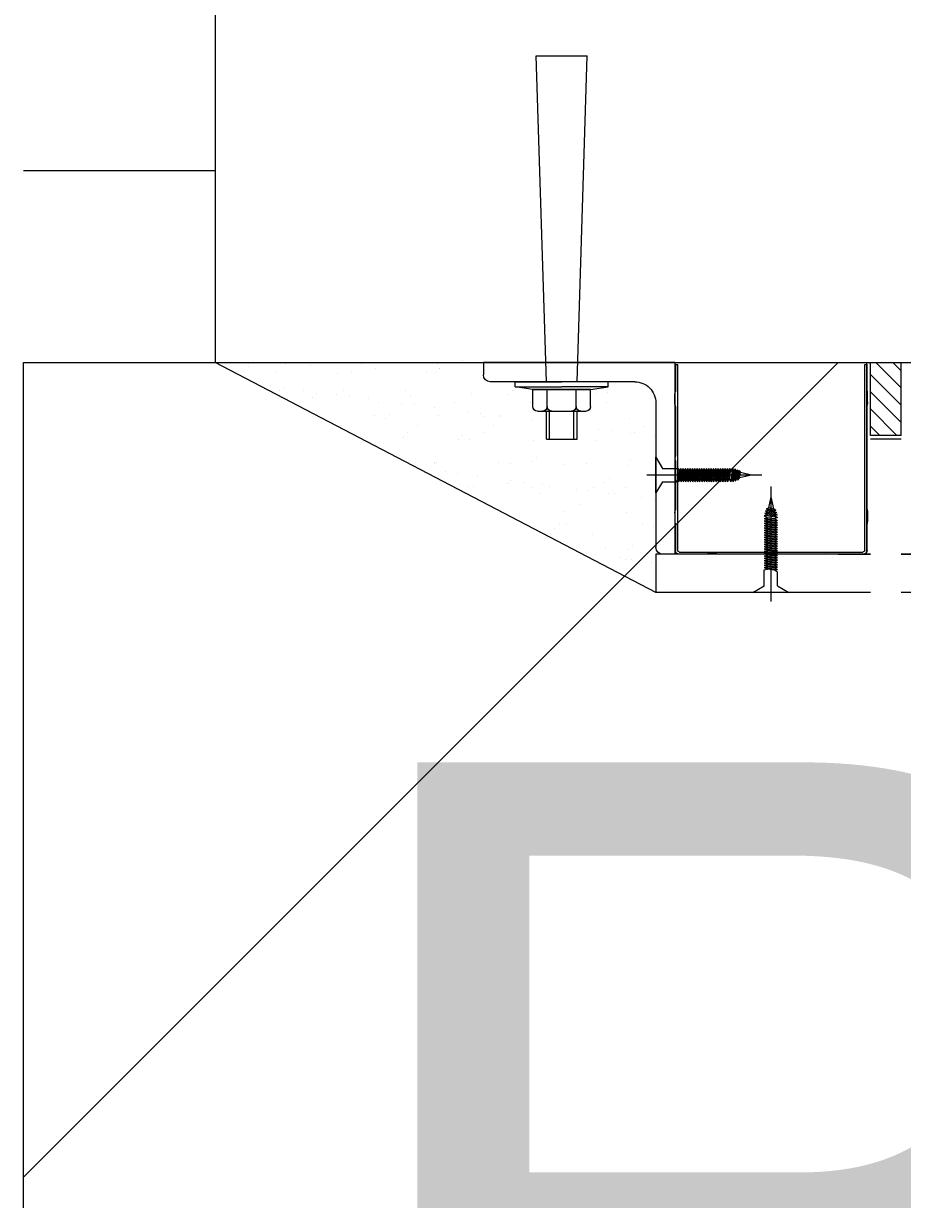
# Model space of a CAD drawing. Header units: inches. Extents: x -21163 to 11874, y -14995 to 6550.
# Drawn here: x -5645.6 to -5588.2, y -2043.4 to -1966.7 of the extents above; entities that cross this region are included whole.
import ezdxf

# ---------------------------------------------------------------- set-up
doc = ezdxf.new("R2010")
doc.units = ezdxf.units.IN
doc.header["$MEASUREMENT"] = 0
doc.linetypes.add('CENTER', pattern=[20, 15, -1.7, 1.6, -1.7])
doc.layers.get('0').update_dxf_attribs({"color": 8})
doc.layers.add('doors_windows', color=8, linetype='Continuous', lineweight=5)
doc.layers.add('Wall2', color=8, linetype='Continuous', lineweight=5)
doc.layers.add('TAGS', color=7, linetype='Continuous')
doc.styles.get("Standard").update_dxf_attribs({"font": 'arial.ttf'})

# ---------------------------------------------------------------- blocks, each defined once
blk = doc.blocks.new('dsgdf')
at = {"color": 0, "lineweight": 0}
for p, q in [((152190.453, 48329.047), (152161.703, 48314.047)), ((152190.453, 48326.547), (152190.453, 48329.047)), ((152188.057, 48326.782), (152188.057, 48326.782)), ((152188.458, 48326.887), (152188.458, 48326.887)), ((152188.884, 48326.891), (152188.884, 48326.891)), ((152190.174, 48327.06), (152190.174, 48327.06)), ((152185.901, 48326.498), (152185.901, 48326.498)), ((152186.508, 48326.569), (152186.508, 48326.569)), ((152187.177, 48326.142), (152187.177, 48326.142)), ((152188.638, 48326.255), (152188.638, 48326.255)), ((152188.931, 48325.987), (152188.931, 48325.987)), ((152191.735, 48324.66), (152191.735, 48326.297)), ((152191.881, 48326.297), (152191.881, 48314.172)), ((152192.208, 48326.547), (152191.985, 48326.547)), ((152193.622, 48326.547), (152191.985, 48326.547)), ((152191.985, 48326.402), (152203.985, 48326.402)), ((152193.818, 48326.516), (152193.622, 48326.547)), ((152194.443, 48326.516), (152193.818, 48326.516)), ((152194.443, 48326.516), (152194.639, 48326.547)), ((152197.788, 48326.547), (152194.639, 48326.547)), ((152197.985, 48326.516), (152197.788, 48326.547)), ((152198.181, 48326.547), (152197.985, 48326.516)), ((152201.33, 48326.547), (152198.181, 48326.547)), ((152201.526, 48326.516), (152201.33, 48326.547)), ((152201.526, 48326.516), (152202.151, 48326.516)), ((152202.151, 48326.516), (152202.348, 48326.547)), ((152202.178, 48326.516), (152202.374, 48326.547)), ((152203.985, 48326.547), (152202.348, 48326.547)), ((152202.374, 48326.547), (152204.011, 48326.547)), ((152203.703, 48326.547), (152204.453, 48326.547)), ((152203.787, 48326.547), (152203.985, 48326.547)), ((152204.089, 48326.297), (152204.089, 48314.172)), ((152204.235, 48326.297), (152204.235, 48324.535)), ((152206.453, 48326.547), (152207.473, 48326.547)), ((152186.317, 48325.244), (152186.317, 48325.244)), ((152183.866, 48324.861), (152183.866, 48324.861)), ((152184.159, 48324.593), (152184.159, 48324.593)), ((152184.644, 48324.598), (152184.644, 48324.598)), ((152189.587, 48324.607), (152189.587, 48324.607)), ((152190.312, 48324.721), (152190.312, 48324.721)), ((152191.703, 48324.464), (152191.735, 48324.66)), ((152191.703, 48323.839), (152191.703, 48324.464)), ((152204.266, 48324.339), (152204.235, 48324.535)), ((152184.403, 48323.775), (152184.403, 48323.775)), ((152188.558, 48323.828), (152188.558, 48323.828)), ((152191.703, 48323.839), (152191.735, 48323.643)), ((152204.266, 48323.714), (152204.235, 48323.518)), ((152204.266, 48323.714), (152204.266, 48324.339)), ((152179.386, 48323.2), (152179.386, 48323.2)), ((152180.115, 48323.62), (152180.115, 48323.62)), ((152185.54, 48323.328), (152185.54, 48323.328)), ((152190.347, 48322.973), (152190.347, 48322.973)), ((152191.735, 48320.494), (152191.735, 48323.643)), ((152204.235, 48323.518), (152204.235, 48320.369)), ((152178.201, 48322.151), (152178.201, 48322.151)), ((152178.572, 48322.149), (152178.572, 48322.149)), ((152182.356, 48322.204), (152182.356, 48322.204)), ((152182.846, 48322.585), (152182.846, 48322.585)), ((152183.516, 48322.158), (152183.516, 48322.158)), ((152185.248, 48322.302), (152185.248, 48322.302)), ((152186.074, 48322.41), (152186.074, 48322.41)), ((152186.417, 48322.185), (152186.417, 48322.185)), ((152187.365, 48322.58), (152187.365, 48322.58)), ((152187.79, 48322.594), (152187.79, 48322.594)), ((152188.459, 48322.167), (152188.459, 48322.167)), ((152189.521, 48322.864), (152189.521, 48322.864)), ((152178.818, 48321.455), (152178.818, 48321.455)), ((152180.767, 48321.934), (152180.767, 48321.934)), ((152180.975, 48321.739), (152180.975, 48321.739)), ((152181.801, 48321.848), (152181.801, 48321.848)), ((152183.092, 48322.018), (152183.092, 48322.018)), ((152187.12, 48321.88), (152187.12, 48321.88)), ((152187.412, 48321.612), (152187.412, 48321.612)), ((152176.701, 48321.176), (152176.701, 48321.176)), ((152177.528, 48321.285), (152177.528, 48321.285)), ((152180.982, 48320.614), (152180.982, 48320.614)), ((152184.503, 48320.716), (152184.503, 48320.716)), ((152185.926, 48320.623), (152185.926, 48320.623)), ((152188.658, 48320.769), (152188.658, 48320.769)), ((152175.995, 48320.541), (152175.995, 48320.541)), ((152176.038, 48320.605), (152176.038, 48320.605)), ((152176.154, 48320.581), (152176.154, 48320.581)), ((152180.215, 48320.561), (152180.215, 48320.561)), ((152182.348, 48320.487), (152182.348, 48320.487)), ((152182.64, 48320.218), (152182.64, 48320.218)), ((152188.793, 48320.346), (152188.793, 48320.346)), ((152191.703, 48320.297), (152191.735, 48320.494)), ((152191.735, 48320.101), (152191.703, 48320.297)), ((152191.735, 48316.952), (152191.735, 48320.101)), ((152204.235, 48320.369), (152204.235, 48316.827)), ((152177.575, 48319.093), (152177.575, 48319.093)), ((152178.301, 48319.092), (152178.301, 48319.092)), ((152182.456, 48319.145), (152182.456, 48319.145)), ((152186.517, 48319.126), (152186.517, 48319.126)), ((152174.013, 48318.938), (152174.013, 48318.938)), ((152174.241, 48318.591), (152174.241, 48318.591)), ((152177.868, 48318.825), (152177.868, 48318.825)), ((152179.185, 48318.6), (152179.185, 48318.6)), ((152186.711, 48318.384), (152186.711, 48318.384)), ((152187.538, 48318.493), (152187.538, 48318.493)), ((152188.828, 48318.663), (152188.828, 48318.663)), ((152189.072, 48318.618), (152189.072, 48318.618)), ((152190.374, 48318.898), (152190.374, 48318.898)), ((152204.453, 48318.797), (152204.453, 48314.047)), ((152204.453, 48318.189), (152205.062, 48318.797)), ((152204.453, 48317.066), (152206.185, 48318.797)), ((152206.453, 48318.797), (152206.453, 48314.047)), ((152169.967, 48318.156), (152169.967, 48318.156)), ((152172.803, 48317.7), (152172.803, 48317.7)), ((152174.91, 48318.165), (152174.91, 48318.165)), ((152179.249, 48317.56), (152179.249, 48317.56)), ((152179.854, 48318.174), (152179.854, 48318.174)), ((152182.438, 48317.821), (152182.438, 48317.821)), ((152188.758, 48317.71), (152188.758, 48317.71)), ((152189.741, 48318.192), (152189.741, 48318.192)), ((152204.453, 48315.944), (152206.453, 48317.944)), ((152172.099, 48317.469), (152172.099, 48317.469)), ((152173.096, 48317.432), (152173.096, 48317.432)), ((152174.718, 48316.805), (152174.718, 48316.805)), ((152176.009, 48316.975), (152176.009, 48316.975)), ((152176.254, 48317.522), (152176.254, 48317.522)), ((152178.165, 48317.259), (152178.165, 48317.259)), ((152178.991, 48317.368), (152178.991, 48317.368)), ((152180.282, 48317.538), (152180.282, 48317.538)), ((152180.315, 48317.503), (152180.315, 48317.503)), ((152191.703, 48316.756), (152191.735, 48316.952)), ((152204.266, 48316.631), (152204.235, 48316.827)), ((152204.453, 48314.821), (152206.453, 48316.821)), ((152167.433, 48316.612), (152167.433, 48316.612)), ((152168.031, 48316.307), (152168.031, 48316.307)), ((152168.323, 48316.039), (152168.323, 48316.039)), ((152169.619, 48316.134), (152169.619, 48316.134)), ((152170.445, 48316.242), (152170.445, 48316.242)), ((152171.736, 48316.412), (152171.736, 48316.412)), ((152172.377, 48316.621), (152172.377, 48316.621)), ((152173.892, 48316.696), (152173.892, 48316.696)), ((152174.477, 48316.166), (152174.477, 48316.166)), ((152177.32, 48316.63), (152177.32, 48316.63)), ((152178.401, 48316.034), (152178.401, 48316.034)), ((152180.829, 48316.112), (152180.829, 48316.112)), ((152182.264, 48316.639), (152182.264, 48316.639)), ((152186.617, 48316.067), (152186.617, 48316.067)), ((152187.208, 48316.648), (152187.208, 48316.648)), ((152191.703, 48316.756), (152191.703, 48316.131)), ((152191.703, 48316.131), (152191.735, 48315.934)), ((152204.266, 48316.006), (152204.235, 48315.809)), ((152204.266, 48316.631), (152204.266, 48316.006)), ((152165.346, 48315.571), (152165.346, 48315.571)), ((152165.897, 48315.846), (152165.897, 48315.846)), ((152166.172, 48315.68), (152166.172, 48315.68)), ((152167.462, 48315.85), (152167.462, 48315.85)), ((152170.052, 48315.899), (152170.052, 48315.899)), ((152174.113, 48315.879), (152174.113, 48315.879)), ((152181.122, 48315.844), (152181.122, 48315.844)), ((152187.275, 48315.971), (152187.275, 48315.971)), ((152191.735, 48314.172), (152191.735, 48315.934)), ((152191.735, 48315.289), (152191.735, 48314.172)), ((152204.235, 48315.809), (152204.235, 48314.172)), ((152204.802, 48314.047), (152206.453, 48315.699)), ((152163.551, 48314.645), (152163.551, 48314.645)), ((152165.636, 48314.598), (152165.636, 48314.598)), ((152169.705, 48314.773), (152169.705, 48314.773)), ((152170.579, 48314.607), (152170.579, 48314.607)), ((152175.523, 48314.616), (152175.523, 48314.616)), ((152176.057, 48314.718), (152176.057, 48314.718)), ((152205.925, 48314.047), (152206.453, 48314.576)), ((152161.703, 48281.547), (152161.703, 48314.047)), ((152161.703, 48314.047), (152256.703, 48314.047)), ((152163.85, 48314.275), (152163.85, 48314.275)), ((152166.305, 48314.172), (152166.305, 48314.172)), ((152167.911, 48314.256), (152167.911, 48314.256)), ((152171.249, 48314.181), (152171.249, 48314.181)), ((152172.199, 48314.41), (152172.199, 48314.41)), ((152176.192, 48314.19), (152176.192, 48314.19)), ((152176.349, 48314.45), (152176.349, 48314.45)), ((152176.354, 48314.463), (152176.354, 48314.463)), ((152191.735, 48314.172), (152191.881, 48314.172)), ((152204.089, 48314.172), (152204.235, 48314.172)), ((152161.703, 48301.547), (152149.203, 48301.547))]:
    blk.add_line(p, q, dxfattribs=at)
at = {"color": 0}
for p, q in [((152204.453, 48329.047), (152190.453, 48329.047)), ((152220.453, 48329.047), (152206.453, 48329.047)), ((152204.453, 48326.547), (152190.453, 48326.547)), ((152204.203, 48314.047), (152204.203, 48326.422)), ((152220.453, 48326.547), (152206.453, 48326.547)), ((152206.453, 48319.047), (152204.453, 48319.047)), ((152206.453, 48318.797), (152204.453, 48318.797)), ((152161.703, 48314.047), (152256.703, 48314.047)), ((152177.825, 48313.887), (152177.825, 48313.887))]:
    blk.add_line(p, q, dxfattribs=at)
at = {"color": 0, "lineweight": 0, "ltscale": 0.05}
for p, q in [((152196.794, 48329.047), (152197.524, 48328.61)), ((152199.129, 48329.047), (152196.794, 48329.047)), ((152198.4, 48328.61), (152199.129, 48329.047)), ((152197.524, 48328.61), (152197.524, 48327.558)), ((152198.4, 48328.61), (152198.4, 48327.707)), ((152197.524, 48327.558), (152197.733, 48327.522)), ((152198.4, 48327.555), (152197.524, 48327.406)), ((152197.524, 48327.406), (152197.733, 48327.522)), ((152198.191, 48327.591), (152197.733, 48327.522)), ((152198.4, 48327.707), (152198.191, 48327.591)), ((152198.4, 48327.555), (152198.191, 48327.591)), ((152198.4, 48327.555), (152198.191, 48327.439)), ((152197.524, 48327.406), (152197.733, 48327.37)), ((152198.4, 48327.403), (152197.524, 48327.253)), ((152197.524, 48327.253), (152197.733, 48327.37)), ((152197.524, 48327.253), (152197.733, 48327.218)), ((152198.4, 48327.251), (152197.524, 48327.101)), ((152197.524, 48327.101), (152197.733, 48327.218)), ((152197.524, 48327.101), (152197.733, 48327.065)), ((152198.4, 48327.099), (152197.524, 48326.949)), ((152197.524, 48326.949), (152197.733, 48327.065)), ((152197.524, 48326.949), (152197.733, 48326.913)), ((152198.4, 48326.946), (152197.524, 48326.797)), ((152197.524, 48326.797), (152197.733, 48326.913)), ((152197.524, 48326.797), (152197.733, 48326.761)), ((152198.4, 48326.794), (152197.524, 48326.645)), ((152197.524, 48326.645), (152197.733, 48326.761)), ((152198.191, 48327.439), (152197.733, 48327.37)), ((152198.191, 48327.287), (152197.733, 48327.218)), ((152198.191, 48327.134), (152197.733, 48327.065)), ((152198.191, 48326.982), (152197.733, 48326.913)), ((152198.191, 48326.83), (152197.733, 48326.761)), ((152198.4, 48327.403), (152198.191, 48327.439)), ((152198.4, 48327.403), (152198.191, 48327.287)), ((152198.4, 48327.251), (152198.191, 48327.287)), ((152198.4, 48327.251), (152198.191, 48327.134)), ((152198.4, 48327.099), (152198.191, 48327.134)), ((152198.4, 48327.099), (152198.191, 48326.982)), ((152198.4, 48326.946), (152198.191, 48326.982)), ((152198.4, 48326.946), (152198.191, 48326.83)), ((152198.4, 48326.794), (152198.191, 48326.83)), ((152198.4, 48326.794), (152198.191, 48326.678)), ((152197.524, 48326.645), (152197.733, 48326.609)), ((152198.4, 48326.642), (152197.524, 48326.493)), ((152197.524, 48326.493), (152197.733, 48326.609)), ((152197.524, 48326.493), (152197.733, 48326.457)), ((152198.4, 48326.49), (152197.524, 48326.34)), ((152197.524, 48326.34), (152197.733, 48326.457)), ((152197.524, 48326.34), (152197.733, 48326.305)), ((152198.4, 48326.338), (152197.524, 48326.188)), ((152197.524, 48326.188), (152197.733, 48326.305)), ((152197.524, 48326.188), (152197.733, 48326.152)), ((152198.4, 48326.186), (152197.524, 48326.036)), ((152197.524, 48326.036), (152197.733, 48326.152)), ((152197.524, 48326.036), (152197.733, 48326)), ((152198.4, 48326.033), (152197.524, 48325.884)), ((152197.524, 48325.884), (152197.733, 48326)), ((152198.191, 48326.678), (152197.733, 48326.609)), ((152198.191, 48326.526), (152197.733, 48326.457)), ((152198.191, 48326.374), (152197.733, 48326.305)), ((152198.191, 48326.221), (152197.733, 48326.152)), ((152198.191, 48326.069), (152197.733, 48326)), ((152198.4, 48326.642), (152198.191, 48326.678)), ((152198.4, 48326.642), (152198.191, 48326.526)), ((152198.4, 48326.49), (152198.191, 48326.526)), ((152198.4, 48326.49), (152198.191, 48326.374)), ((152198.4, 48326.338), (152198.191, 48326.374)), ((152198.4, 48326.338), (152198.191, 48326.221)), ((152198.4, 48326.186), (152198.191, 48326.221)), ((152198.4, 48326.186), (152198.191, 48326.069)), ((152198.4, 48326.033), (152198.191, 48326.069)), ((152198.4, 48326.033), (152198.191, 48325.917)), ((152197.524, 48325.884), (152197.733, 48325.848)), ((152198.4, 48325.881), (152197.524, 48325.732)), ((152197.524, 48325.732), (152197.733, 48325.848)), ((152197.524, 48325.732), (152197.733, 48325.696)), ((152198.4, 48325.729), (152197.524, 48325.58)), ((152197.524, 48325.58), (152197.733, 48325.696)), ((152197.524, 48325.58), (152197.733, 48325.544)), ((152198.4, 48325.577), (152197.524, 48325.427)), ((152197.524, 48325.427), (152197.733, 48325.544)), ((152197.524, 48325.427), (152197.733, 48325.392)), ((152198.4, 48325.425), (152197.524, 48325.275)), ((152197.524, 48325.275), (152197.733, 48325.392)), ((152197.524, 48325.275), (152197.733, 48325.239)), ((152198.4, 48325.273), (152197.524, 48325.123)), ((152197.524, 48325.123), (152197.733, 48325.239)), ((152198.191, 48325.917), (152197.733, 48325.848)), ((152198.191, 48325.765), (152197.733, 48325.696)), ((152198.191, 48325.613), (152197.733, 48325.544)), ((152198.191, 48325.461), (152197.733, 48325.392)), ((152198.191, 48325.308), (152197.733, 48325.239)), ((152198.4, 48325.881), (152198.191, 48325.917)), ((152198.4, 48325.881), (152198.191, 48325.765)), ((152198.4, 48325.729), (152198.191, 48325.765)), ((152198.4, 48325.729), (152198.191, 48325.613)), ((152198.4, 48325.577), (152198.191, 48325.613)), ((152198.4, 48325.577), (152198.191, 48325.461)), ((152198.4, 48325.425), (152198.191, 48325.461)), ((152198.4, 48325.425), (152198.191, 48325.308)), ((152198.4, 48325.273), (152198.191, 48325.308)), ((152198.4, 48325.273), (152198.191, 48325.156)), ((152197.524, 48325.123), (152197.733, 48325.087)), ((152198.4, 48325.12), (152197.524, 48324.971)), ((152197.524, 48324.971), (152197.733, 48325.087)), ((152197.524, 48324.971), (152197.733, 48324.935)), ((152198.4, 48324.968), (152197.524, 48324.819)), ((152197.524, 48324.819), (152197.733, 48324.935)), ((152197.524, 48324.819), (152197.733, 48324.783)), ((152198.4, 48324.816), (152197.524, 48324.667)), ((152197.524, 48324.667), (152197.733, 48324.783)), ((152197.524, 48324.667), (152197.733, 48324.631)), ((152198.4, 48324.664), (152197.524, 48324.514)), ((152197.524, 48324.514), (152197.733, 48324.631)), ((152197.524, 48324.514), (152197.733, 48324.479)), ((152198.4, 48324.512), (152197.524, 48324.362)), ((152197.524, 48324.362), (152197.733, 48324.479)), ((152198.191, 48325.156), (152197.733, 48325.087)), ((152198.191, 48325.004), (152197.733, 48324.935)), ((152198.191, 48324.852), (152197.733, 48324.783)), ((152198.191, 48324.852), (152197.733, 48324.783)), ((152198.191, 48324.7), (152197.733, 48324.631)), ((152198.191, 48324.548), (152197.733, 48324.479)), ((152198.4, 48325.12), (152198.191, 48325.156)), ((152198.4, 48325.12), (152198.191, 48325.004)), ((152198.4, 48324.968), (152198.191, 48325.004)), ((152198.4, 48324.968), (152198.191, 48324.852)), ((152198.4, 48324.816), (152198.191, 48324.852)), ((152198.4, 48324.816), (152198.191, 48324.7)), ((152198.4, 48324.664), (152198.191, 48324.7)), ((152198.4, 48324.664), (152198.191, 48324.548)), ((152198.4, 48324.512), (152198.191, 48324.548)), ((152198.4, 48324.512), (152198.191, 48324.395)), ((152197.524, 48324.362), (152197.733, 48324.326)), ((152198.4, 48324.36), (152197.524, 48324.21)), ((152197.524, 48324.21), (152197.733, 48324.326)), ((152197.524, 48324.21), (152197.733, 48324.174)), ((152197.524, 48324.013), (152197.733, 48324.174)), ((152198.4, 48324.162), (152197.524, 48324.013)), ((152197.524, 48324.013), (152197.733, 48323.977)), ((152198.4, 48324.01), (152197.561, 48323.867)), ((152197.561, 48323.867), (152197.733, 48323.977)), ((152197.561, 48323.867), (152197.733, 48323.825)), ((152198.357, 48323.85), (152197.615, 48323.722)), ((152197.615, 48323.722), (152197.733, 48323.825)), ((152197.615, 48323.722), (152197.779, 48323.679)), ((152198.295, 48323.686), (152197.669, 48323.578)), ((152197.669, 48323.578), (152197.779, 48323.679)), ((152198.191, 48324.395), (152197.733, 48324.326)), ((152198.191, 48324.243), (152197.733, 48324.174)), ((152198.191, 48324.243), (152197.733, 48324.174)), ((152198.191, 48324.046), (152197.733, 48323.977)), ((152198.191, 48323.894), (152197.733, 48323.825)), ((152198.138, 48323.733), (152197.779, 48323.679)), ((152198.357, 48323.85), (152198.138, 48323.733)), ((152198.295, 48323.686), (152198.138, 48323.733)), ((152198.295, 48323.686), (152198.138, 48323.581)), ((152198.4, 48324.36), (152198.191, 48324.395)), ((152198.4, 48324.36), (152198.191, 48324.243)), ((152198.4, 48324.162), (152198.191, 48324.243)), ((152198.4, 48324.162), (152198.191, 48324.046)), ((152198.4, 48324.01), (152198.191, 48324.046)), ((152198.4, 48324.01), (152198.191, 48323.894)), ((152198.357, 48323.85), (152198.191, 48323.894)), ((152197.669, 48323.578), (152197.798, 48323.529)), ((152198.138, 48323.58), (152197.798, 48323.53)), ((152197.962, 48322.797), (152197.798, 48323.529)), ((152197.962, 48322.797), (152198.138, 48323.581)), ((152190.891, 48321.823), (152190.453, 48322.552)), ((152190.453, 48322.552), (152190.453, 48320.217)), ((152190.891, 48321.823), (152191.794, 48321.823)), ((152191.794, 48321.823), (152191.91, 48321.614)), ((152191.946, 48321.823), (152191.91, 48321.614)), ((152191.91, 48321.614), (152191.979, 48321.156)), ((152191.946, 48321.823), (152192.095, 48320.947)), ((152191.946, 48321.823), (152192.062, 48321.614)), ((152192.098, 48321.823), (152192.062, 48321.614)), ((152192.062, 48321.614), (152192.131, 48321.156)), ((152192.098, 48321.823), (152192.214, 48321.614)), ((152192.098, 48321.823), (152192.247, 48320.947)), ((152192.25, 48321.823), (152192.214, 48321.614)), ((152192.214, 48321.614), (152192.283, 48321.156)), ((152192.25, 48321.823), (152192.366, 48321.614)), ((152192.25, 48321.823), (152192.4, 48320.947)), ((152192.402, 48321.823), (152192.366, 48321.614)), ((152192.366, 48321.614), (152192.436, 48321.156)), ((152192.402, 48321.823), (152192.519, 48321.614)), ((152192.402, 48321.823), (152192.552, 48320.947)), ((152192.555, 48321.823), (152192.519, 48321.614)), ((152192.519, 48321.614), (152192.588, 48321.156)), ((152192.555, 48321.823), (152192.671, 48321.614)), ((152192.555, 48321.823), (152192.704, 48320.947)), ((152192.707, 48321.823), (152192.671, 48321.614)), ((152192.671, 48321.614), (152192.74, 48321.156)), ((152192.707, 48321.823), (152192.823, 48321.614)), ((152192.707, 48321.823), (152192.856, 48320.947)), ((152192.859, 48321.823), (152192.823, 48321.614)), ((152192.823, 48321.614), (152192.892, 48321.156)), ((152192.859, 48321.823), (152192.975, 48321.614)), ((152192.859, 48321.823), (152193.008, 48320.947)), ((152193.011, 48321.823), (152192.975, 48321.614)), ((152192.975, 48321.614), (152193.044, 48321.156)), ((152193.011, 48321.823), (152193.127, 48321.614)), ((152193.011, 48321.823), (152193.16, 48320.947)), ((152193.163, 48321.823), (152193.127, 48321.614)), ((152193.127, 48321.614), (152193.196, 48321.156)), ((152193.163, 48321.823), (152193.279, 48321.614)), ((152193.163, 48321.823), (152193.313, 48320.947)), ((152193.315, 48321.823), (152193.279, 48321.614)), ((152193.279, 48321.614), (152193.349, 48321.156)), ((152193.315, 48321.823), (152193.432, 48321.614)), ((152193.315, 48321.823), (152193.465, 48320.947)), ((152193.468, 48321.823), (152193.432, 48321.614)), ((152193.432, 48321.614), (152193.501, 48321.156)), ((152193.468, 48321.823), (152193.584, 48321.614)), ((152193.468, 48321.823), (152193.617, 48320.947)), ((152193.62, 48321.823), (152193.584, 48321.614)), ((152193.584, 48321.614), (152193.653, 48321.156)), ((152193.62, 48321.823), (152193.736, 48321.614)), ((152193.62, 48321.823), (152193.769, 48320.947)), ((152193.772, 48321.823), (152193.736, 48321.614)), ((152193.736, 48321.614), (152193.805, 48321.156)), ((152193.772, 48321.823), (152193.888, 48321.614)), ((152193.772, 48321.823), (152193.921, 48320.947)), ((152193.924, 48321.823), (152193.888, 48321.614)), ((152193.888, 48321.614), (152193.957, 48321.156)), ((152193.924, 48321.823), (152194.04, 48321.614)), ((152193.924, 48321.823), (152194.073, 48320.947)), ((152194.076, 48321.823), (152194.04, 48321.614)), ((152194.04, 48321.614), (152194.109, 48321.156)), ((152194.076, 48321.823), (152194.192, 48321.614)), ((152194.076, 48321.823), (152194.226, 48320.947)), ((152194.228, 48321.823), (152194.192, 48321.614)), ((152194.192, 48321.614), (152194.262, 48321.156)), ((152194.228, 48321.823), (152194.345, 48321.614)), ((152194.228, 48321.823), (152194.378, 48320.947)), ((152194.381, 48321.823), (152194.345, 48321.614)), ((152194.345, 48321.614), (152194.414, 48321.156)), ((152194.381, 48321.823), (152194.497, 48321.614)), ((152194.381, 48321.823), (152194.53, 48320.947)), ((152194.533, 48321.823), (152194.497, 48321.614)), ((152194.497, 48321.614), (152194.566, 48321.156)), ((152194.533, 48321.823), (152194.649, 48321.614)), ((152194.533, 48321.823), (152194.682, 48320.947)), ((152194.685, 48321.823), (152194.649, 48321.614)), ((152194.649, 48321.614), (152194.718, 48321.156)), ((152194.649, 48321.614), (152194.718, 48321.156)), ((152194.685, 48321.823), (152194.801, 48321.614)), ((152194.685, 48321.823), (152194.834, 48320.947)), ((152194.837, 48321.823), (152194.801, 48321.614)), ((152194.801, 48321.614), (152194.87, 48321.156)), ((152194.837, 48321.823), (152194.986, 48320.947)), ((152194.837, 48321.823), (152194.953, 48321.614)), ((152194.989, 48321.823), (152194.953, 48321.614)), ((152194.953, 48321.614), (152195.022, 48321.156)), ((152194.989, 48321.823), (152195.139, 48320.947)), ((152194.989, 48321.823), (152195.105, 48321.614)), ((152195.141, 48321.823), (152195.105, 48321.614)), ((152195.105, 48321.614), (152195.175, 48321.156)), ((152195.141, 48321.823), (152195.258, 48321.614)), ((152195.141, 48321.823), (152195.291, 48320.947)), ((152195.339, 48321.823), (152195.258, 48321.614)), ((152195.258, 48321.614), (152195.327, 48321.156)), ((152195.258, 48321.614), (152195.327, 48321.156)), ((152195.339, 48321.823), (152195.488, 48320.947)), ((152195.339, 48321.823), (152195.455, 48321.614)), ((152195.491, 48321.823), (152195.455, 48321.614)), ((152195.455, 48321.614), (152195.524, 48321.156)), ((152195.491, 48321.823), (152195.634, 48320.984)), ((152195.491, 48321.823), (152195.607, 48321.614)), ((152195.65, 48321.78), (152195.607, 48321.614)), ((152195.607, 48321.614), (152195.676, 48321.156)), ((152195.65, 48321.78), (152195.779, 48321.038)), ((152195.65, 48321.78), (152195.767, 48321.561)), ((152195.815, 48321.718), (152195.767, 48321.561)), ((152195.767, 48321.561), (152195.822, 48321.202)), ((152195.815, 48321.718), (152195.923, 48321.092)), ((152195.815, 48321.718), (152195.92, 48321.561)), ((152196.703, 48321.385), (152195.92, 48321.561)), ((152195.921, 48321.561), (152195.971, 48321.22)), ((152196.703, 48321.385), (152195.972, 48321.221)), ((152190.453, 48320.217), (152190.891, 48320.947)), ((152190.891, 48320.947), (152191.943, 48320.947)), ((152191.943, 48320.947), (152191.979, 48321.156)), ((152192.095, 48320.947), (152191.979, 48321.156)), ((152192.095, 48320.947), (152192.131, 48321.156)), ((152192.247, 48320.947), (152192.131, 48321.156)), ((152192.247, 48320.947), (152192.283, 48321.156)), ((152192.4, 48320.947), (152192.283, 48321.156)), ((152192.4, 48320.947), (152192.436, 48321.156)), ((152192.552, 48320.947), (152192.436, 48321.156)), ((152192.552, 48320.947), (152192.588, 48321.156)), ((152192.704, 48320.947), (152192.588, 48321.156)), ((152192.704, 48320.947), (152192.74, 48321.156)), ((152192.856, 48320.947), (152192.74, 48321.156)), ((152192.856, 48320.947), (152192.892, 48321.156)), ((152193.008, 48320.947), (152192.892, 48321.156)), ((152193.008, 48320.947), (152193.044, 48321.156)), ((152193.16, 48320.947), (152193.044, 48321.156)), ((152193.16, 48320.947), (152193.196, 48321.156)), ((152193.313, 48320.947), (152193.196, 48321.156)), ((152193.313, 48320.947), (152193.349, 48321.156)), ((152193.465, 48320.947), (152193.349, 48321.156)), ((152193.465, 48320.947), (152193.501, 48321.156)), ((152193.617, 48320.947), (152193.501, 48321.156)), ((152193.617, 48320.947), (152193.653, 48321.156)), ((152193.769, 48320.947), (152193.653, 48321.156)), ((152193.769, 48320.947), (152193.805, 48321.156)), ((152193.921, 48320.947), (152193.805, 48321.156)), ((152193.921, 48320.947), (152193.957, 48321.156)), ((152194.073, 48320.947), (152193.957, 48321.156)), ((152194.073, 48320.947), (152194.109, 48321.156)), ((152194.226, 48320.947), (152194.109, 48321.156)), ((152194.226, 48320.947), (152194.262, 48321.156)), ((152194.378, 48320.947), (152194.262, 48321.156)), ((152194.378, 48320.947), (152194.414, 48321.156)), ((152194.53, 48320.947), (152194.414, 48321.156)), ((152194.53, 48320.947), (152194.566, 48321.156)), ((152194.682, 48320.947), (152194.566, 48321.156)), ((152194.682, 48320.947), (152194.718, 48321.156)), ((152194.834, 48320.947), (152194.718, 48321.156)), ((152194.834, 48320.947), (152194.87, 48321.156)), ((152194.986, 48320.947), (152194.87, 48321.156)), ((152194.986, 48320.947), (152195.022, 48321.156)), ((152195.139, 48320.947), (152195.022, 48321.156)), ((152195.139, 48320.947), (152195.175, 48321.156)), ((152195.291, 48320.947), (152195.175, 48321.156)), ((152195.291, 48320.947), (152195.327, 48321.156)), ((152195.488, 48320.947), (152195.327, 48321.156)), ((152195.488, 48320.947), (152195.524, 48321.156)), ((152195.634, 48320.984), (152195.524, 48321.156)), ((152195.634, 48320.984), (152195.676, 48321.156)), ((152195.779, 48321.038), (152195.676, 48321.156)), ((152195.779, 48321.038), (152195.822, 48321.202)), ((152195.923, 48321.092), (152195.822, 48321.202)), ((152195.923, 48321.092), (152195.972, 48321.221))]:
    blk.add_line(p, q, dxfattribs=at)
at = {"color": 0, "linetype": 'CENTER', "lineweight": 0, "ltscale": 0.5}
for p, q in [((152197.962, 48322.139), (152197.962, 48329.646)), ((152197.362, 48321.385), (152189.855, 48321.385))]:
    blk.add_line(p, q, dxfattribs=at)
at = {"color": 0, "lineweight": 15}
for p, q in [((152190.453, 48316.672), (152190.453, 48326.097)), ((152191.703, 48326.547), (152190.903, 48326.547)), ((152191.703, 48314.047), (152191.703, 48326.547)), ((152189.078, 48315.297), (152179.653, 48315.297)), ((152179.203, 48314.047), (152179.203, 48314.847)), ((152191.703, 48314.047), (152179.203, 48314.047))]:
    blk.add_line(p, q, dxfattribs=at)
at = {"color": 0, "linetype": 'Continuous', "lineweight": 0}
for p, q in [((152183.314, 48319.043), (152185.314, 48319.043)), ((152183.314, 48319.043), (152183.314, 48317.212)), ((152183.514, 48319.043), (152183.514, 48317.212)), ((152185.114, 48319.043), (152185.114, 48317.212)), ((152185.314, 48319.043), (152185.314, 48317.212)), ((152182.424, 48316.91), (152182.424, 48315.812)), ((152182.726, 48317.212), (152185.902, 48317.212)), ((152183.369, 48316.91), (152183.369, 48315.812)), ((152185.259, 48316.91), (152185.259, 48315.812)), ((152186.204, 48316.91), (152186.204, 48315.812)), ((152182.424, 48315.812), (152181.282, 48315.618)), ((152181.282, 48315.618), (152181.282, 48315.297)), ((152181.282, 48315.618), (152184.314, 48315.618)), ((152181.282, 48315.297), (152184.314, 48315.297)), ((152183.369, 48315.812), (152182.424, 48315.812)), ((152182.424, 48315.812), (152186.204, 48315.812)), ((152183.314, 48315.297), (152182.653, 48294.043)), ((152185.314, 48315.812), (152183.314, 48315.812)), ((152185.259, 48315.812), (152183.369, 48315.812)), ((152187.347, 48315.618), (152184.314, 48315.618)), ((152187.347, 48315.297), (152184.314, 48315.297)), ((152186.204, 48315.812), (152185.259, 48315.812)), ((152185.314, 48315.297), (152185.975, 48294.043)), ((152186.204, 48315.812), (152187.347, 48315.618)), ((152187.347, 48315.618), (152187.347, 48315.297)), ((152182.653, 48294.043), (152185.975, 48294.043))]:
    blk.add_line(p, q, dxfattribs=at)
at = {"color": 0, "lineweight": 15}
for centre, radius, start, end in [((152190.903, 48326.097), 0.45, 90, 180), ((152189.078, 48316.672), 1.375, 270, 0), ((152179.653, 48314.847), 0.45, 90, 180)]:
    blk.add_arc(centre, radius, start, end, dxfattribs=at)
at = {"color": 0, "lineweight": 0}
for centre, radius, start, end in [((152191.985, 48326.297), 0.25, 90, 180), ((152191.985, 48326.297), 0.104, 90, 180), ((152203.985, 48326.297), 0.25, 0, 90), ((152203.985, 48326.297), 0.104, 0, 90)]:
    blk.add_arc(centre, radius, start, end, dxfattribs=at)
at = {"color": 0, "linetype": 'Continuous', "lineweight": 0}
for centre, start, end in [((152182.726, 48316.91), 90, 180), ((152183.067, 48316.91), 0, 90), ((152183.671, 48316.91), 90, 180), ((152184.957, 48316.91), 0, 90), ((152185.561, 48316.91), 90, 180), ((152185.902, 48316.91), 0, 90)]:
    blk.add_arc(centre, 0.302, start, end, dxfattribs=at)

msp = doc.modelspace()

# ---------------------------------------------------------------- linework, layer by layer
at = {"layer": 'Wall2', "ltscale": 100}
for points in [[(-5645.565, -2041.997), (-5592.422, -1988.854)], [(-5645.565, -2319.009), (-5645.565, -1988.854)], [(-5645.565, -1988.854), (-5525.565, -1988.854)]]:
    msp.add_lwpolyline(points, dxfattribs=at)

# ---------------------------------------------------------------- block references
at = {"layer": 'doors_windows', "color": 8, "linetype": 'ByBlock', "lineweight": 9, "extrusion": (0, 0, -1), "zscale": -1, "rotation": 180}
msp.add_blockref('dsgdf', (157794.769, 46325.194), dxfattribs=at)

# ---------------------------------------------------------------- texts
at = {"layer": 'TAGS'}
msp.add_text('SK-R7-06', height=56, dxfattribs=at).set_placement((-5756.676, -2070.934))

doc.saveas('drawing.dxf')
